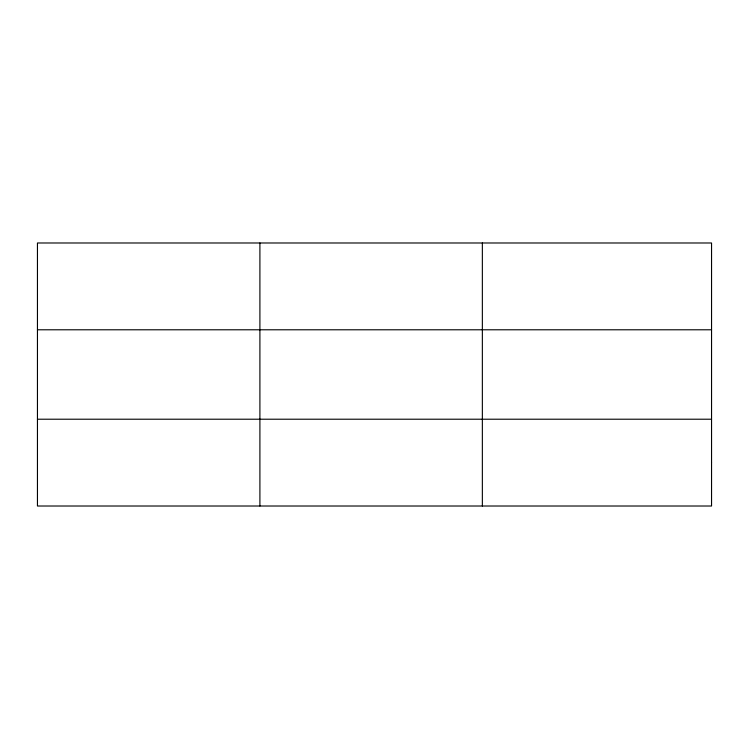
<?xml version="1.0" encoding="UTF-8"?>
<svg xmlns="http://www.w3.org/2000/svg" width="749" height="749" viewBox="0 0 749 749"><rect width="100%" height="100%" fill="white"/><g stroke="black" fill="none" stroke-linecap="round" stroke-linejoin="round"><path stroke-width="1.12" d="M259.903 242.985L259.903 506.015M482.356 242.985L482.356 506.015M37.45 329.785L711.55 329.785M37.45 419.215L711.55 419.215M711.55 462.61L711.55 506.015L37.45 506.015L37.45 242.985L711.55 242.985L711.55 462.61"/></g></svg>
